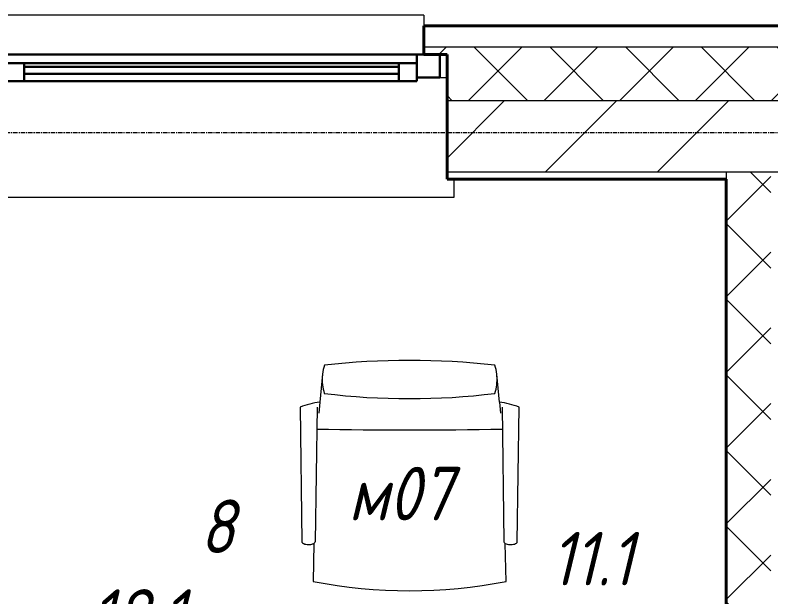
# Model space of a CAD drawing. Header units: millimetres. Extents: x -32954 to 151739, y -65671 to 56243.
# Drawn here: x -7293 to -5175, y -49494 to -47863 of the extents above; entities that cross this region are included whole.
import ezdxf

# ---------------------------------------------------------------- set-up
doc = ezdxf.new("R2010")
doc.units = ezdxf.units.MM
doc.linetypes.add('ADSK_Линия сетки', pattern=[21, 12, -3, 3, -3])
for name, color, linetype, lineweight in [('I-FURN', 7, 'Continuous', 9), ('I-FURN-IDEN', 7, 'Continuous', 9), ('M-EQPM-IDEN', 7, 'Continuous', 9), ('Каркас_Импост', 7, 'Continuous', 30), ('Окна', 7, 'Continuous', 18), ('Оси', 7, 'Continuous', 9), ('Остекление', 7, 'Continuous', 30), ('Отлив', 7, 'Continuous', 18), ('Подоконник_Верхний брус', 7, 'Continuous', 18), ('Стены разрез', 7, 'Continuous', 40), ('Стены штриховка', 7, 'Continuous', 18)]:
    doc.layers.add(name, color=color, linetype=linetype, lineweight=lineweight)
doc.styles.add('GOST Common_I', font='GOST_Common Italic.ttf', dxfattribs={"width": 0.9, "height": 150})
pattern_1 = [(45, (-1e-11, -50353.12), (-106.066, 106.066), []), (135, (-1e-11, -50353.12), (-106.066, -106.066), [])]

# ---------------------------------------------------------------- blocks, each defined once
blk = doc.blocks.new('B2B_Окно_1створка - 1280х2060h-666021-В_АР_ПЭ_03 Этаж')
at = {"layer": 'Каркас_Импост', "lineweight": 30}
for p, q in [((-640, 135), (-640, 70)), ((-575, 135), (-595, 135)), ((-575, 110), (-575, 135)), ((575, 135), (575, 110)), ((595, 135), (575, 135)), ((640, 70), (640, 135)), ((-525, 110), (-575, 110)), ((-575, 110), (-575, 60)), ((-525, 60), (-525, 110)), ((525, 110), (525, 60)), ((575, 110), (525, 110)), ((575, 60), (575, 110)), ((-640, 70), (-575, 70)), ((575, 70), (640, 70)), ((-575, 60), (-525, 60)), ((525, 60), (575, 60))]:
    blk.add_line(p, q, dxfattribs=at)
at = {"layer": 'Каркас_Импост'}
for p, q in [((575, 135), (-575, 135)), ((525, 110), (-525, 110)), ((-525, 60), (525, 60))]:
    blk.add_line(p, q, dxfattribs=at)
at = {"layer": 'Остекление'}
for p, q in [((525, 100), (-525, 100)), ((-525, 100), (-525, 80)), ((525, 80), (525, 100)), ((-525, 80), (525, 80))]:
    blk.add_line(p, q, dxfattribs=at)
blk = doc.blocks.new('В2В_Подоконник_ПВХ - ПВХ-666027-В_АР_ПЭ_03 Этаж')
at = {"layer": 'Подоконник_Верхний брус'}
for p, q in [((-660, 0), (-640, 0)), ((640, 0), (660, 0)), ((-680, -285), (-680, -335)), ((680, -335), (680, -285)), ((-680, -335), (680, -335))]:
    blk.add_line(p, q, dxfattribs=at)
blk = doc.blocks.new('B2B_Отлив - Отлив_металлический-622779-В_АР_ПЭ_03 Этаж')
at = {"layer": 'Отлив'}
for p, q in [((-595, 80), (-595, 110)), ((595, 110), (-595, 110)), ((595, 110), (595, 80)), ((-595, 1), (595, 1))]:
    blk.add_line(p, q, dxfattribs=at)
blk = doc.blocks.new('М05-М06_Стул офисный - М06_Кресло рабочее Меделия-8569764-О_ТХ_01')
at = {"layer": 'I-FURN'}
for p, q in [((-130.1, 450.8), (-137.4, 372.8)), ((366, 372.8), (358.7, 450.8)), ((-137.4, 372.8), (-140.3, 342)), ((366, 372.8), (368.9, 342)), ((-192.7, 358.8), (-187.6, -18.4)), ((-145, 358.8), (-150.1, -18.4)), ((373.6, 358.8), (378.7, -18.4)), ((416.2, -18.4), (421.3, 358.8)), ((-154, -23.2), (-156.1, -129.6)), ((384.7, -129.6), (382.6, -23.2))]:
    blk.add_line(p, q, dxfattribs=at)
for centre, radius, start, end in [((114.3, -1700.2), 2189.7, 83.7379, 96.2621), ((-2.9, 436.6), 128, 161.8436, 173.6194), ((231.5, 436.6), 128, 6.3806, 18.1564), ((-2.9, 436.6), 128, 175.7159, 197.9267), ((231.5, 436.6), 128, 342.0733, 4.2841), ((114.3, 2327.4), 1944.9, 262.9413, 277.0587), ((-100.3, 110.6), 264.8, 98.0615, 110.4198), ((328.9, 110.6), 264.8, 69.5802, 81.9385), ((114.3, 13952.8), 13657.9, 268.9084, 271.09128), ((114.3, 1258.6), 1414.3, 258.978, 281.022)]:
    blk.add_arc(centre, radius, start, end, dxfattribs=at)
for centre, start_param, end_param in [((-168.8, -18.3), 5.626442, 6.277467), ((-168.8, -18.3), 6.10915, 6.277467), ((397.4, -18.3), 3.147311, 3.801887)]:
    blk.add_ellipse(centre, major_axis=(18.8, 0), ratio=0.427808, start_param=start_param, end_param=end_param, dxfattribs=at)
for points, knots in [([(-187.6, -18.4), (-187.6, -18.9), (-187.4, -19.9), (-186.3, -21.4), (-184.7, -22.7), (-181.7, -24.3), (-176.7, -25.8), (-169.6, -26.5), (-163, -26.1), (-157.7, -24.9), (-155.1, -23.8), (-154, -23.2)], [0, 0, 0, 0, 0.076923, 0.153846, 0.230769, 0.307692, 0.461538, 0.615385, 0.769231, 0.884615, 1, 1, 1, 1]), ([(382.6, -23.2), (384.1, -24.1), (387.7, -25.4), (394.6, -26.5), (401.9, -26.3), (409.1, -24.9), (414.7, -22.2), (416.2, -19.7), (416.2, -18.4)], [0, 0, 0, 0, 0.153846, 0.307692, 0.461538, 0.615385, 0.807692, 1, 1, 1, 1])]:
    blk.add_open_spline(points, degree=3, knots=knots, dxfattribs=at)

msp = doc.modelspace()

# ---------------------------------------------------------------- hatches: boundary and pattern name
at = {"layer": 'Стены разрез', "lineweight": 9}
h = msp.add_hatch(dxfattribs=at)
h.set_pattern_fill('FP_1', color=256, style=0, pattern_type=2)
h.set_pattern_definition(pattern_1)
h.paths.add_polyline_path([(50, -48103.1), (200, -48103.1), (200, -47953.1), (-1122, -47953.1), (-1122, -47973.1), (-1057, -47973.1), (-1057, -48103.1), (-113.9, -48103.1)])
h.paths.add_polyline_path([(-2377, -48103.1), (-2377, -47973.1), (-2312, -47973.1), (-2312, -47953.1), (-3647.5, -47953.1), (-3647.5, -47973.1), (-3582.5, -47973.1), (-3582.5, -48103.1), (-3118.4, -48103.1)])
h.paths.add_polyline_path([(-4902.5, -48103.1), (-4902.5, -47973.1), (-4837.5, -47973.1), (-4837.5, -47953.1), (-6147.5, -47953.1), (-6147.5, -47973.1), (-6082.5, -47973.1), (-6082.5, -48103.1)])
h.paths.add_polyline_path([(-7402.5, -48103.1), (-7402.5, -47973.1), (-7337.5, -47973.1), (-7337.5, -47953.1), (-9589.8, -47953.1), (-9589.8, -47973.1), (-9524.8, -47973.1), (-9524.8, -48103.1), (-9127.5, -48103.1)])
h = msp.add_hatch(dxfattribs=at)
h.set_pattern_fill('FP_2', color=256, style=0, pattern_type=2)
h.set_pattern_definition([(45, (-1e-11, -50353.1), (-314.309, 314.309), []), (45, (314.3, -50353.1), (-314.309, 314.309), [555.625, -111.125, 3.353, -107.772])])
h.paths.add_polyline_path([(50, -48303.1), (50, -48103.1), (-1057, -48103.1), (-1057, -48303.1), (-113.9, -48303.1)])
h.paths.add_polyline_path([(-2377, -48303.1), (-2377, -48103.1), (-3582.5, -48103.1), (-3582.5, -48303.1), (-3050, -48303.1)])
h.paths.add_polyline_path([(-4902.5, -48303.1), (-4902.5, -48103.1), (-6082.5, -48103.1), (-6082.5, -48303.1), (-5175, -48303.1)])
h.paths.add_polyline_path([(-7402.5, -48303.1), (-7402.5, -48103.1), (-9524.8, -48103.1), (-9524.8, -48303.1), (-8808.4, -48303.1)])
h = msp.add_hatch(dxfattribs=at)
h.set_pattern_fill('FP_1', color=256, style=0, pattern_type=2)
h.set_pattern_definition(pattern_1)
h.paths.add_polyline_path([(-5300, -53723.1), (-5175, -53723.1), (-5175, -48303.1), (-5300, -48303.1), (-5300, -50588.5)])

# ---------------------------------------------------------------- linework, layer by layer
at = {"layer": 'Оси', "linetype": 'ADSK_Линия сетки'}
msp.add_line((2500, -48193.1), (-32136.4, -48193.1), dxfattribs=at)
at = {"layer": 'Стены разрез'}
for p, q in [((-4837.5, -47893.1), (-6147.5, -47893.1)), ((-6147.5, -47893.1), (-6147.5, -47973.1)), ((-6147.5, -47973.1), (-6082.5, -47973.1)), ((-6082.5, -47973.1), (-6082.5, -48323.1)), ((-6082.5, -48323.1), (-5300, -48323.1)), ((-5300, -48323.1), (-5300, -53723.1))]:
    msp.add_line(p, q, dxfattribs=at)
at = {"layer": 'Стены штриховка'}
for p, q in [((-4837.5, -47953.1), (-6147.5, -47953.1)), ((-4902.5, -48103.1), (-6082.5, -48103.1)), ((-4902.5, -48303.1), (-6082.5, -48303.1)), ((-5300, -48303.1), (-5300, -48323.1))]:
    msp.add_line(p, q, dxfattribs=at)

# ---------------------------------------------------------------- block references
at = {"layer": 'I-FURN'}
msp.add_blockref('М05-М06_Стул офисный - М06_Кресло рабочее Меделия-8569764-О_ТХ_01', (-6301.8, -49320.5), dxfattribs=at)
at = {"layer": 'Окна'}
for name, p in [('B2B_Отлив - Отлив_металлический-622779-В_АР_ПЭ_03 Этаж', (-6742.5, -47973.1)), ('B2B_Окно_1створка - 1280х2060h-666021-В_АР_ПЭ_03 Этаж', (-6742.5, -48108.1)), ('В2В_Подоконник_ПВХ - ПВХ-666027-В_АР_ПЭ_03 Этаж', (-6742.5, -48038.1))]:
    msp.add_blockref(name, p, dxfattribs=at)

# ---------------------------------------------------------------- texts
at = {"layer": 'I-FURN-IDEN', "char_height": 150, "attachment_point": 1, "style": 'GOST Common_I'}
for s, insert, width in [('07', (-6246.2, -49129), 245.316), ('\\fGOST Common|b0|i1|c204|p34|;\\W.9;м', (-6359.3, -49129), 137.089), ('м18.1', (-7194.6, -49472.2), 137.089)]:
    msp.add_mtext(s, dxfattribs=dict(at, insert=insert, width=width))
at = {"layer": 'M-EQPM-IDEN', "char_height": 150, "attachment_point": 1, "style": 'GOST Common_I'}
for s, insert, width in [('\\fGOST Common|b0|i1|c204|p34|;\\W.9;8', (-6775.3, -49220.9), 122.658), ('11.1', (-5792.3, -49311.3), 310.253)]:
    msp.add_mtext(s, dxfattribs=dict(at, insert=insert, width=width))

doc.saveas('drawing.dxf')
